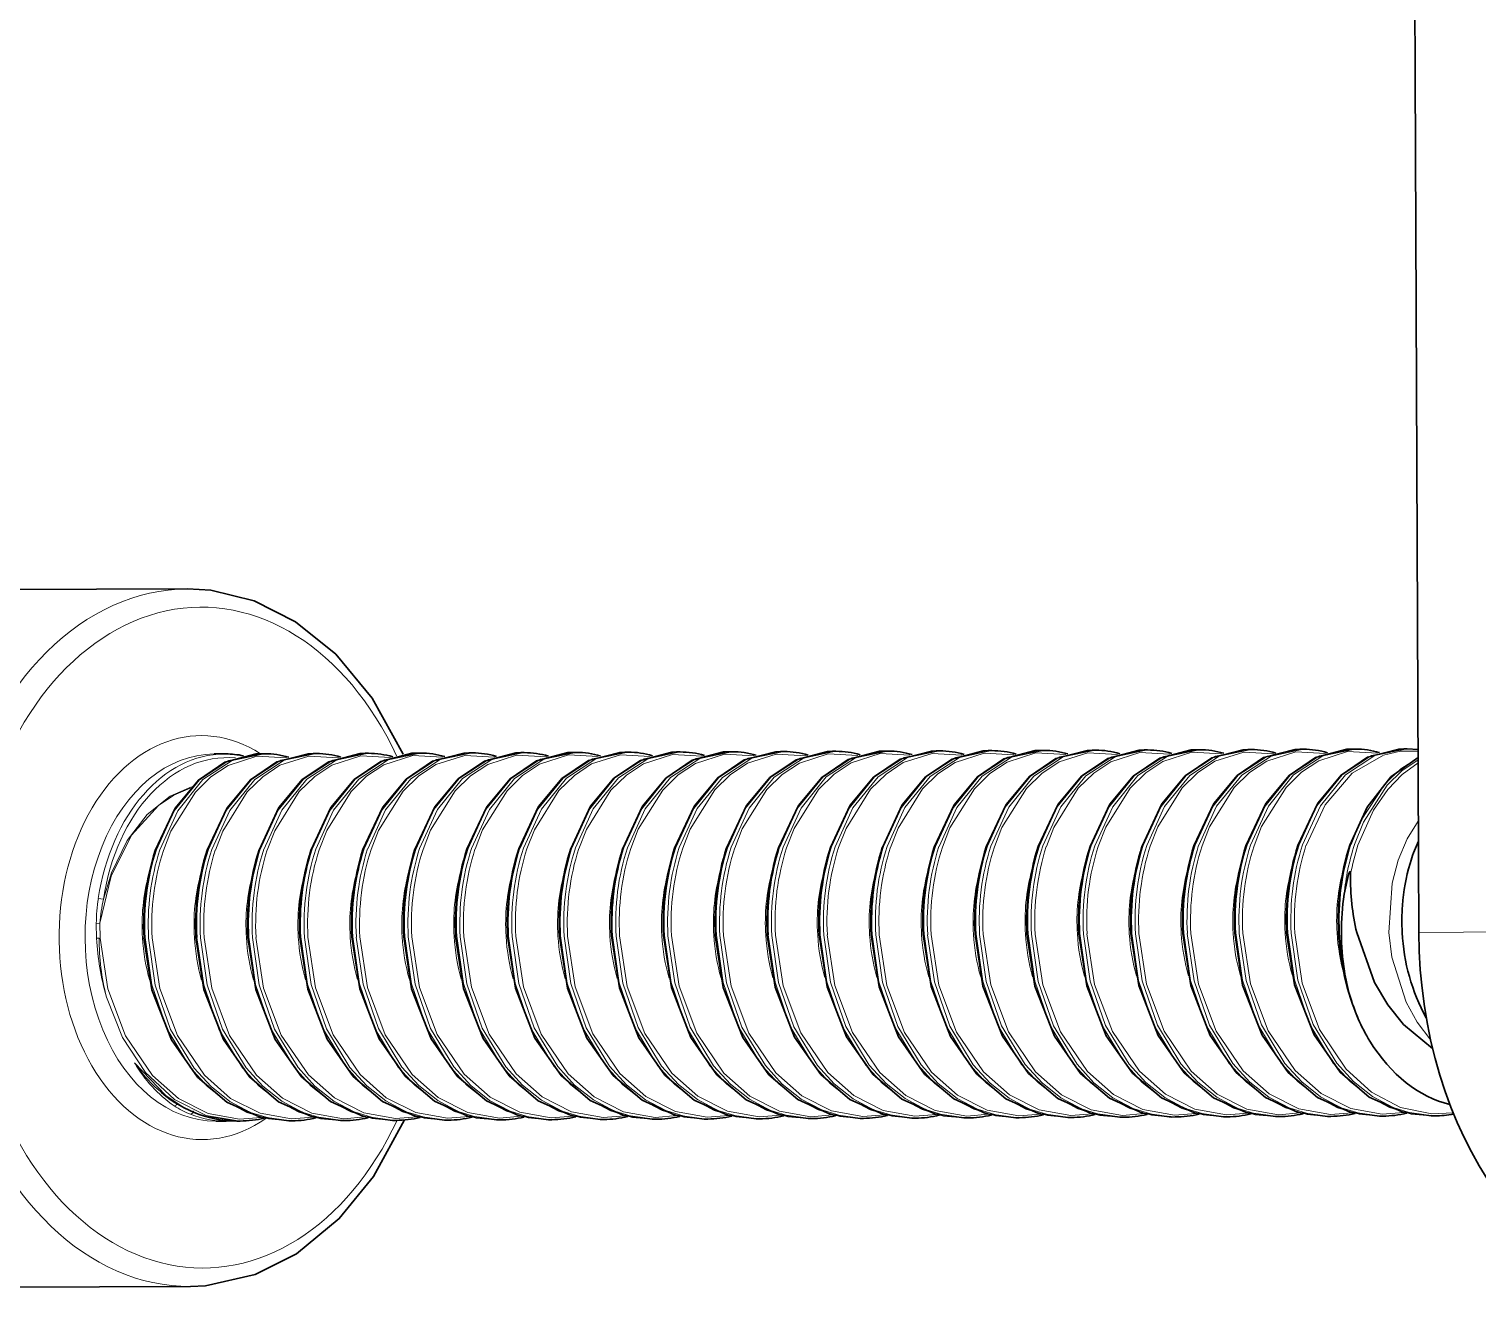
# Model space of a CAD drawing. Extents: x 386 to 1090, y 188 to 736.
# Drawn here: x 993.22 to 1001.11, y 584.79 to 591.71 of the extents above; entities that cross this region are included whole.
import ezdxf

# ---------------------------------------------------------------- set-up
doc = ezdxf.new("R2010")
doc.units = 0

msp = doc.modelspace()

# ---------------------------------------------------------------- linework, layer by layer
at = {"color": 7, "lineweight": 35}
msp.add_line((1000.7928, 586.7865), (1000.668, 615.7862), dxfattribs=at)
at = {"color": 7, "lineweight": 35, "ltscale": 0.024748}
for p, q in [((994.087, 588.6577), (993.0971, 588.6534)), ((994.1033, 584.8577), (993.1134, 584.8534))]:
    msp.add_line(p, q, dxfattribs=at)
at = {"color": 7, "lineweight": 35, "ltscale": 0.001415}
for p, q in [((994.2889, 587.7585), (994.2324, 587.7582)), ((994.2975, 585.7585), (994.2409, 585.7582))]:
    msp.add_line(p, q, dxfattribs=at)
at = {"color": 7, "lineweight": 35, "ltscale": 0.000474551}
for p, q in [((994.5075, 587.7594), (994.4885, 587.7593)), ((994.7903, 587.7606), (994.7714, 587.7606)), ((995.0732, 587.7618), (995.0542, 587.7618)), ((995.356, 587.7631), (995.337, 587.763)), ((995.6389, 587.7643), (995.6199, 587.7642)), ((995.9217, 587.7655), (995.9027, 587.7654)), ((996.2045, 587.7667), (996.1855, 587.7667)), ((996.4874, 587.7679), (996.4684, 587.7679)), ((996.7702, 587.7692), (996.7512, 587.7691)), ((997.053, 587.7704), (997.0341, 587.7703)), ((997.3359, 587.7716), (997.3169, 587.7715)), ((1000.1643, 587.7838), (1000.1453, 587.7837)), ((1000.4471, 587.785), (1000.4282, 587.7849)), ((1000.73, 587.7862), (1000.711, 587.7861)), ((995.7889, 585.7649), (995.7699, 585.7648)), ((996.0717, 585.7661), (996.0527, 585.7661)), ((996.3546, 585.7673), (996.3356, 585.7673)), ((996.6374, 585.7686), (996.6184, 585.7685)), ((996.9202, 585.7698), (996.9012, 585.7697)), ((997.2031, 585.771), (997.1841, 585.7709)), ((997.4859, 585.7722), (997.4669, 585.7722)), ((997.7687, 585.7734), (997.7498, 585.7734)), ((998.6173, 585.7771), (998.5983, 585.777)), ((998.9001, 585.7783), (998.8812, 585.7783)), ((994.3747, 585.7589), (994.3557, 585.7588))]:
    msp.add_line(p, q, dxfattribs=at)
at = {"color": 7, "lineweight": 35, "ltscale": 0.000474558}
for p, q in [((997.6187, 587.7728), (997.5997, 587.7727)), ((997.9016, 587.774), (997.8826, 587.7739)), ((998.1844, 587.7753), (998.1654, 587.7751)), ((998.7501, 587.7777), (998.7311, 587.7776)), ((999.033, 587.7789), (999.014, 587.7788)), ((999.3158, 587.7802), (999.2968, 587.78)), ((999.5986, 587.7814), (999.5797, 587.7812)), ((999.8815, 587.7826), (999.8625, 587.7825)), ((994.9404, 585.7613), (994.9214, 585.7612)), ((995.2232, 585.7625), (995.2042, 585.7624)), ((995.506, 585.7637), (995.4871, 585.7636)), ((999.183, 585.7795), (999.164, 585.7794)), ((999.4658, 585.7808), (999.4468, 585.7806)), ((999.7487, 585.782), (999.7297, 585.7819)), ((1000.0315, 585.7832), (1000.0125, 585.7831)), ((1000.3143, 585.7844), (1000.2953, 585.7843)), ((1000.5972, 585.7856), (1000.5782, 585.7855)), ((1000.88, 585.7869), (1000.861, 585.7867)), ((994.6575, 585.7601), (994.6385, 585.7599))]:
    msp.add_line(p, q, dxfattribs=at)
at = {"color": 7, "lineweight": 35, "ltscale": 0.000473032}
msp.add_line((998.4672, 587.7765), (998.4483, 587.7764), dxfattribs=at)
at = {"color": 7, "lineweight": 35, "ltscale": 0.001474}
msp.add_line((1000.73, 587.7862), (1000.7888, 587.7826), dxfattribs=at)
at = {"color": 7, "lineweight": 35, "ltscale": 0.000478805}
msp.add_line((1000.7506, 587.1797), (1000.745, 587.1614), dxfattribs=at)
at = {"color": 7, "lineweight": 13, "ltscale": 0.000708023}
msp.add_line((993.6298, 586.9672), (993.6018, 586.9713), dxfattribs=at)
at = {"color": 7, "lineweight": 13, "ltscale": 0.000483822}
msp.add_line((993.6102, 586.8358), (993.5909, 586.8354), dxfattribs=at)
at = {"color": 7, "lineweight": 13, "ltscale": 0.002027}
msp.add_line((993.5927, 586.7543), (993.5909, 586.8354), dxfattribs=at)
at = {"color": 7, "lineweight": 13, "ltscale": 0.002007}
msp.add_line((993.6102, 586.8358), (993.6119, 586.7556), dxfattribs=at)
at = {"color": 7, "lineweight": 13, "ltscale": 0.01423}
msp.add_line((1000.7928, 586.7865), (1001.362, 586.7889), dxfattribs=at)
at = {"color": 7, "lineweight": 13, "ltscale": 0.00034419}
msp.add_line((993.6064, 586.7553), (993.5927, 586.7543), dxfattribs=at)
at = {"color": 7, "lineweight": 13, "ltscale": 0.000554868}
msp.add_line((994.0511, 585.8411), (994.0311, 585.8507), dxfattribs=at)
at = {"color": 7, "lineweight": 35, "ltscale": 0.000473025}
for p, q in [((998.0516, 585.7747), (998.0327, 585.7746)), ((998.3344, 585.7759), (998.3155, 585.7758))]:
    msp.add_line(p, q, dxfattribs=at)
at = {"color": 7, "lineweight": 35, "ltscale": 0.000705328}
msp.add_line((994.3257, 585.7594), (994.2975, 585.7585), dxfattribs=at)
at = {"color": 7, "lineweight": 35}
for points in [[(995.262, 587.7563), (995.0923, 588.0621), (994.8945, 588.3011), (994.6752, 588.4786), (994.4512, 588.5917), (994.2145, 588.65), (994.087, 588.6577)], [(993.9118, 587.2327), (994.02, 587.4636), (994.147, 587.6162), (994.291, 587.7138), (994.4614, 587.7584), (994.4885, 587.7593)], [(994.1946, 587.2339), (994.3028, 587.4648), (994.4298, 587.6174), (994.5739, 587.715), (994.7443, 587.7596), (994.7714, 587.7606)], [(994.4775, 587.2351), (994.5856, 587.4661), (994.7126, 587.6186), (994.8567, 587.7162), (995.0271, 587.7609), (995.0542, 587.7618)], [(994.7603, 587.2363), (994.8685, 587.4673), (994.9955, 587.6198), (995.1395, 587.7175), (995.3099, 587.7621), (995.337, 587.763)], [(995.0432, 587.2375), (995.1513, 587.4685), (995.2783, 587.621), (995.4224, 587.7187), (995.5928, 587.7633), (995.6199, 587.7642)], [(995.326, 587.2388), (995.4341, 587.4697), (995.5612, 587.6223), (995.7052, 587.7199), (995.8756, 587.7645), (995.9027, 587.7654)], [(995.6088, 587.24), (995.717, 587.4709), (995.844, 587.6235), (995.988, 587.7211), (996.1585, 587.7657), (996.1855, 587.7667)], [(995.8917, 587.2412), (995.9998, 587.4722), (996.1268, 587.6247), (996.2709, 587.7223), (996.4413, 587.767), (996.4684, 587.7679)], [(996.1745, 587.2424), (996.2827, 587.4733), (996.4097, 587.6259), (996.5537, 587.7235), (996.7242, 587.7681), (996.7512, 587.7691)], [(996.4573, 587.2437), (996.5655, 587.4745), (996.6925, 587.6271), (996.8365, 587.7247), (997.007, 587.7693), (997.0341, 587.7703)], [(996.7402, 587.2449), (996.8483, 587.4758), (996.9753, 587.6284), (997.1194, 587.726), (997.2899, 587.7706), (997.3169, 587.7715)], [(997.023, 587.246), (997.1312, 587.477), (997.2582, 587.6296), (997.4022, 587.7272), (997.5727, 587.7718), (997.5997, 587.7727)], [(997.3058, 587.2473), (997.414, 587.4782), (997.541, 587.6308), (997.6851, 587.7284), (997.8555, 587.773), (997.8826, 587.7739)], [(997.5887, 587.2485), (997.6968, 587.4794), (997.8239, 587.632), (997.968, 587.7296), (998.1384, 587.7742), (998.1654, 587.7751)], [(997.8715, 587.2497), (997.9797, 587.4807), (998.1067, 587.6332), (998.2508, 587.7308), (998.4212, 587.7755), (998.4483, 587.7764)], [(998.1544, 587.2509), (998.2625, 587.4819), (998.3895, 587.6345), (998.5336, 587.7321), (998.704, 587.7767), (998.7311, 587.7776)], [(998.4372, 587.2521), (998.5453, 587.4831), (998.6724, 587.6357), (998.8165, 587.7333), (998.9869, 587.7779), (999.014, 587.7788)], [(998.7201, 587.2534), (998.8282, 587.4843), (998.9552, 587.6369), (999.0993, 587.7345), (999.2697, 587.7791), (999.2968, 587.78)], [(999.0029, 587.2546), (999.1111, 587.4855), (999.238, 587.6381), (999.3821, 587.7357), (999.5526, 587.7803), (999.5797, 587.7812)], [(999.2858, 587.2558), (999.3939, 587.4868), (999.5209, 587.6393), (999.665, 587.7369), (999.8354, 587.7816), (999.8625, 587.7825)], [(999.5686, 587.257), (999.6768, 587.488), (999.8038, 587.6405), (999.9478, 587.7382), (1000.1182, 587.7828), (1000.1453, 587.7837)], [(999.8514, 587.2582), (999.9596, 587.4892), (1000.0866, 587.6417), (1000.2307, 587.7394), (1000.4011, 587.784), (1000.4282, 587.7849)], [(1000.1343, 587.2595), (1000.2424, 587.4904), (1000.3694, 587.6429), (1000.5135, 587.7406), (1000.6839, 587.7852), (1000.711, 587.7861)], [(1000.4171, 587.2607), (1000.5113, 587.4691), (1000.6413, 587.634), (1000.7887, 587.7382)], [(1000.421, 587.1021), (1000.4194, 587.1171), (1000.4181, 587.1177), (1000.4102, 587.1024), (1000.386, 586.9939)], [(993.8505, 586.7568), (993.8939, 586.4734), (993.9998, 586.2012), (994.142, 585.9979), (994.3008, 585.8624), (994.4796, 585.7814), (994.6385, 585.7599)], [(994.1334, 586.758), (994.1768, 586.4746), (994.2827, 586.2024), (994.4248, 585.9991), (994.5836, 585.8636), (994.7625, 585.7827), (994.9214, 585.7612)], [(994.4162, 586.7592), (994.4596, 586.4758), (994.5655, 586.2036), (994.7076, 586.0004), (994.8665, 585.8648), (995.0453, 585.7839), (995.2042, 585.7624)], [(994.699, 586.7604), (994.7424, 586.4771), (994.8483, 586.2048), (994.9905, 586.0016), (995.1493, 585.866), (995.3281, 585.7851), (995.4871, 585.7636)], [(994.9819, 586.7617), (995.0253, 586.4783), (995.1312, 586.206), (995.2734, 586.0028), (995.4321, 585.8672), (995.611, 585.7863), (995.7699, 585.7648)], [(995.2648, 586.7629), (995.3082, 586.4795), (995.414, 586.2072), (995.5562, 586.004), (995.715, 585.8684), (995.8938, 585.7875), (996.0527, 585.7661)], [(995.5476, 586.7641), (995.591, 586.4807), (995.6968, 586.2084), (995.8391, 586.0052), (995.9979, 585.8696), (996.1766, 585.7888), (996.3356, 585.7673)], [(995.8304, 586.7653), (995.8738, 586.4819), (995.9797, 586.2097), (996.1219, 586.0065), (996.2807, 585.8708), (996.4595, 585.79), (996.6184, 585.7685)], [(996.1133, 586.7665), (996.1567, 586.4832), (996.2625, 586.2109), (996.4047, 586.0077), (996.5635, 585.8721), (996.7423, 585.7911), (996.9012, 585.7697)], [(996.3961, 586.7678), (996.4395, 586.4844), (996.5453, 586.2121), (996.6876, 586.0089), (996.8464, 585.8733), (997.0251, 585.7924), (997.1841, 585.7709)], [(996.679, 586.769), (996.7224, 586.4856), (996.8282, 586.2133), (996.9704, 586.0101), (997.1292, 585.8745), (997.308, 585.7936), (997.4669, 585.7722)], [(996.9618, 586.7702), (997.0052, 586.4868), (997.111, 586.2145), (997.2532, 586.0113), (997.412, 585.8757), (997.5908, 585.7948), (997.7498, 585.7734)], [(997.2446, 586.7714), (997.288, 586.488), (997.3939, 586.2158), (997.5361, 586.0125), (997.6949, 585.877), (997.8737, 585.796), (998.0327, 585.7746)], [(997.5275, 586.7726), (997.5709, 586.4892), (997.6767, 586.217), (997.8189, 586.0137), (997.9777, 585.8782), (998.1566, 585.7972), (998.3155, 585.7758)], [(997.8103, 586.7739), (997.8537, 586.4904), (997.9595, 586.2182), (998.1017, 586.015), (998.2606, 585.8794), (998.4394, 585.7985), (998.5983, 585.777)], [(998.0931, 586.7751), (998.1365, 586.4916), (998.2424, 586.2194), (998.3846, 586.0162), (998.5434, 585.8806), (998.7222, 585.7997), (998.8812, 585.7783)], [(998.376, 586.7763), (998.4194, 586.4929), (998.5252, 586.2206), (998.6674, 586.0174), (998.8262, 585.8818), (999.0051, 585.8009), (999.164, 585.7794)], [(998.6588, 586.7775), (998.7022, 586.4941), (998.8081, 586.2219), (998.9503, 586.0186), (999.1091, 585.8831), (999.2879, 585.8021), (999.4468, 585.7806)], [(998.9417, 586.7787), (998.985, 586.4953), (999.0909, 586.223), (999.2331, 586.0198), (999.3919, 585.8843), (999.5707, 585.8033), (999.7297, 585.7819)], [(999.2245, 586.7799), (999.2679, 586.4965), (999.3738, 586.2242), (999.5159, 586.0211), (999.6747, 585.8855), (999.8536, 585.8046), (1000.0125, 585.7831)], [(999.5073, 586.7811), (999.5507, 586.4977), (999.6566, 586.2255), (999.7988, 586.0223), (999.9576, 585.8867), (1000.1364, 585.8058), (1000.2953, 585.7843)], [(999.7902, 586.7823), (999.8336, 586.499), (999.9395, 586.2267), (1000.0816, 586.0235), (1000.2404, 585.8879), (1000.4193, 585.807), (1000.5782, 585.7855)], [(1000.073, 586.7836), (1000.1164, 586.5002), (1000.2223, 586.2279), (1000.3645, 586.0247), (1000.5233, 585.8892), (1000.7021, 585.8082), (1000.861, 585.7867)], [(1000.4549, 586.785), (1000.5515, 586.5142), (1000.6234, 586.3917), (1000.7096, 586.2839), (1000.8682, 586.1539)], [(995.2686, 585.7645), (995.0995, 585.456), (994.9143, 585.2278), (994.6816, 585.0363), (994.4564, 584.9227), (994.1849, 584.8613), (994.1033, 584.8577)]]:
    msp.add_lwpolyline(points, dxfattribs=at)
at = {"color": 7, "lineweight": 13}
for points in [[(994.4885, 587.7593), (994.3124, 587.7225), (994.1527, 587.6182), (994.0156, 587.4492), (993.9184, 587.2363)], [(994.5075, 587.7594), (994.3314, 587.7225), (994.1717, 587.6183), (994.0346, 587.4492), (993.9374, 587.2364)], [(994.6274, 587.7365), (994.4655, 587.7458), (994.3082, 587.6952), (994.2145, 587.633), (994.1303, 587.5506), (993.9969, 587.3374), (993.9562, 587.2327)], [(994.7714, 587.7606), (994.5953, 587.7237), (994.4355, 587.6194), (994.2985, 587.4504), (994.2012, 587.2375)], [(994.7903, 587.7606), (994.6143, 587.7238), (994.4545, 587.6195), (994.3174, 587.4504), (994.2202, 587.2376)], [(994.9102, 587.7377), (994.7484, 587.747), (994.591, 587.6964), (994.4974, 587.6342), (994.4131, 587.5518), (994.2797, 587.3386), (994.2391, 587.2339)], [(995.0542, 587.7618), (994.8781, 587.7249), (994.7184, 587.6206), (994.5813, 587.4516), (994.4841, 587.2388)], [(995.0732, 587.7618), (994.8971, 587.725), (994.7374, 587.6207), (994.6003, 587.4517), (994.5031, 587.2388)], [(995.1931, 587.739), (995.0312, 587.7482), (994.8738, 587.6976), (994.7803, 587.6354), (994.696, 587.553), (994.5626, 587.3398), (994.5219, 587.2351)], [(995.337, 587.763), (995.1609, 587.7261), (995.0012, 587.6218), (994.8641, 587.4528), (994.767, 587.24)], [(995.356, 587.7631), (995.1799, 587.7262), (995.0202, 587.6219), (994.8831, 587.4529), (994.7859, 587.2401)], [(995.4759, 587.7401), (995.314, 587.7495), (995.1567, 587.6989), (995.0631, 587.6367), (994.9788, 587.5543), (994.8454, 587.3411), (994.8047, 587.2363)], [(995.6199, 587.7642), (995.4438, 587.7273), (995.2841, 587.623), (995.147, 587.454), (995.0498, 587.2412)], [(995.6389, 587.7643), (995.4628, 587.7274), (995.303, 587.6231), (995.166, 587.4541), (995.0687, 587.2413)], [(995.7587, 587.7413), (995.5969, 587.7507), (995.4395, 587.7001), (995.3459, 587.6379), (995.2617, 587.5555), (995.1282, 587.3423), (995.0876, 587.2375)], [(995.9027, 587.7654), (995.7266, 587.7285), (995.5669, 587.6243), (995.4298, 587.4553), (995.3326, 587.2424)], [(995.9217, 587.7655), (995.7456, 587.7286), (995.5859, 587.6243), (995.4488, 587.4553), (995.3516, 587.2425)], [(996.0416, 587.7426), (995.8797, 587.7519), (995.7224, 587.7013), (995.6288, 587.6391), (995.5446, 587.5567), (995.4111, 587.3435), (995.3704, 587.2388)], [(996.1855, 587.7667), (996.0095, 587.7297), (995.8497, 587.6255), (995.7126, 587.4565), (995.6155, 587.2437)], [(996.2045, 587.7667), (996.0284, 587.7299), (995.8687, 587.6255), (995.7316, 587.4565), (995.6345, 587.2437)], [(996.3244, 587.7438), (996.1625, 587.7531), (996.0052, 587.7025), (995.9116, 587.6403), (995.8274, 587.5579), (995.6939, 587.3447), (995.6533, 587.24)], [(996.4684, 587.7679), (996.2923, 587.731), (996.1326, 587.6267), (995.9955, 587.4577), (995.8983, 587.2448)], [(996.4874, 587.7679), (996.3113, 587.7311), (996.1516, 587.6268), (996.0145, 587.4578), (995.9173, 587.2449)], [(996.6072, 587.745), (996.4454, 587.7543), (996.288, 587.7037), (996.1945, 587.6415), (996.1102, 587.5591), (995.9767, 587.3459), (995.9361, 587.2412)], [(996.7512, 587.7691), (996.5752, 587.7322), (996.4154, 587.6279), (996.2783, 587.4589), (996.1812, 587.246)], [(996.7702, 587.7692), (996.5941, 587.7323), (996.4344, 587.628), (996.2973, 587.459), (996.2001, 587.2462)], [(996.8901, 587.7462), (996.7282, 587.7556), (996.5709, 587.7049), (996.4773, 587.6427), (996.3931, 587.5604), (996.2596, 587.3472), (996.2189, 587.2424)], [(997.0341, 587.7703), (996.858, 587.7334), (996.6982, 587.6292), (996.5612, 587.4601), (996.464, 587.2473)], [(997.053, 587.7704), (996.877, 587.7335), (996.7172, 587.6292), (996.5801, 587.4602), (996.483, 587.2474)], [(997.173, 587.7474), (997.011, 587.7568), (996.8537, 587.7061), (996.7601, 587.6439), (996.6759, 587.5616), (996.5425, 587.3484), (996.5018, 587.2436)], [(997.3169, 587.7715), (997.1409, 587.7346), (996.9811, 587.6304), (996.844, 587.4614), (996.7468, 587.2485)], [(997.3359, 587.7716), (997.1598, 587.7347), (997.0001, 587.6304), (996.863, 587.4614), (996.7658, 587.2486)], [(997.4558, 587.7487), (997.2939, 587.758), (997.1365, 587.7073), (997.043, 587.6451), (996.9587, 587.5627), (996.8253, 587.3495), (996.7847, 587.2448)], [(997.5997, 587.7727), (997.4237, 587.7358), (997.2639, 587.6316), (997.1268, 587.4625), (997.0297, 587.2497)], [(997.6187, 587.7728), (997.4426, 587.7359), (997.2829, 587.6317), (997.1458, 587.4626), (997.0486, 587.2498)], [(997.7386, 587.7499), (997.5767, 587.7592), (997.4194, 587.7086), (997.3258, 587.6464), (997.2416, 587.564), (997.1082, 587.3508), (997.0675, 587.246)], [(997.8826, 587.7739), (997.7065, 587.7371), (997.5468, 587.6328), (997.4097, 587.4637), (997.3125, 587.2509)], [(997.9016, 587.774), (997.7255, 587.7371), (997.5657, 587.6329), (997.4286, 587.4639), (997.3315, 587.251)], [(998.0215, 587.7511), (997.8596, 587.7604), (997.7022, 587.7098), (997.6086, 587.6476), (997.5244, 587.5652), (997.391, 587.352), (997.3503, 587.2473)], [(998.1654, 587.7751), (997.9894, 587.7383), (997.8296, 587.634), (997.6925, 587.465), (997.5953, 587.2521)], [(998.1844, 587.7753), (998.0084, 587.7383), (997.8486, 587.6341), (997.7115, 587.4651), (997.6143, 587.2522)], [(998.3043, 587.7523), (998.1424, 587.7617), (997.985, 587.711), (997.8915, 587.6488), (997.8073, 587.5664), (997.6738, 587.3532), (997.6332, 587.2485)], [(998.4483, 587.7764), (998.2722, 587.7395), (998.1125, 587.6352), (997.9753, 587.4662), (997.8782, 587.2534)], [(998.4672, 587.7765), (998.2912, 587.7396), (998.1314, 587.6353), (997.9943, 587.4663), (997.8972, 587.2534)], [(998.5872, 587.7535), (998.4252, 587.7629), (998.2679, 587.7122), (998.1743, 587.65), (998.0901, 587.5676), (997.9567, 587.3544), (997.916, 587.2497)], [(998.7311, 587.7776), (998.5551, 587.7407), (998.3953, 587.6364), (998.2582, 587.4674), (998.161, 587.2546)], [(998.7501, 587.7777), (998.574, 587.7408), (998.4143, 587.6365), (998.2772, 587.4675), (998.18, 587.2546)], [(998.87, 587.7548), (998.7081, 587.7641), (998.5507, 587.7134), (998.4572, 587.6512), (998.3729, 587.5688), (998.2395, 587.3557), (998.1989, 587.2509)], [(999.014, 587.7788), (998.8379, 587.7419), (998.6782, 587.6376), (998.5411, 587.4686), (998.4438, 587.2558)], [(999.033, 587.7789), (998.8569, 587.742), (998.6971, 587.6378), (998.56, 587.4688), (998.4628, 587.2559)], [(999.1528, 587.756), (998.9909, 587.7653), (998.8336, 587.7147), (998.74, 587.6525), (998.6558, 587.5701), (998.5223, 587.3569), (998.4817, 587.2521)], [(999.2968, 587.78), (999.1207, 587.7432), (998.961, 587.6389), (998.8239, 587.4698), (998.7267, 587.257)], [(999.3158, 587.7802), (999.1397, 587.7432), (998.98, 587.639), (998.8429, 587.47), (998.7457, 587.2571)], [(999.4357, 587.7572), (999.2737, 587.7665), (999.1164, 587.7159), (999.0228, 587.6537), (998.9386, 587.5713), (998.8052, 587.3581), (998.7645, 587.2534)], [(999.5797, 587.7812), (999.4036, 587.7444), (999.2438, 587.6401), (999.1068, 587.4711), (999.0095, 587.2582)], [(999.5986, 587.7814), (999.4225, 587.7444), (999.2628, 587.6401), (999.1257, 587.4712), (999.0285, 587.2583)], [(999.7185, 587.7584), (999.5566, 587.7677), (999.3993, 587.7171), (999.3057, 587.6549), (999.2214, 587.5725), (999.088, 587.3593), (999.0474, 587.2546)], [(999.8625, 587.7825), (999.6864, 587.7456), (999.5267, 587.6413), (999.3896, 587.4723), (999.2924, 587.2595)], [(999.8815, 587.7826), (999.7054, 587.7457), (999.5457, 587.6414), (999.4086, 587.4724), (999.3113, 587.2595)], [(1000.0013, 587.7596), (999.8395, 587.7689), (999.6821, 587.7183), (999.5885, 587.6561), (999.5043, 587.5737), (999.3708, 587.3605), (999.3302, 587.2558)], [(1000.1453, 587.7837), (999.9692, 587.7468), (999.8095, 587.6425), (999.6724, 587.4735), (999.5752, 587.2607)], [(1000.1643, 587.7838), (999.9882, 587.7469), (999.8285, 587.6426), (999.6914, 587.4736), (999.5942, 587.2607)], [(1000.2842, 587.7609), (1000.1223, 587.7701), (999.965, 587.7195), (999.8713, 587.6573), (999.7871, 587.575), (999.6537, 587.3618), (999.613, 587.257)], [(1000.4282, 587.7849), (1000.2521, 587.748), (1000.0923, 587.6437), (999.9553, 587.4747), (999.858, 587.2619)], [(1000.4471, 587.785), (1000.2711, 587.7481), (1000.1113, 587.6438), (999.9742, 587.4748), (999.877, 587.262)], [(1000.567, 587.7621), (1000.4052, 587.7714), (1000.2478, 587.7208), (1000.1542, 587.6586), (1000.0699, 587.5762), (999.9365, 587.363), (999.8959, 587.2582)], [(1000.711, 587.7861), (1000.5349, 587.7493), (1000.3752, 587.645), (1000.2381, 587.476), (1000.1409, 587.2631)], [(1000.73, 587.7862), (1000.5539, 587.7493), (1000.3942, 587.645), (1000.2571, 587.476), (1000.1599, 587.2632)], [(1000.7877, 587.774), (1000.6937, 587.7733), (1000.6012, 587.7523), (1000.4296, 587.6536), (1000.2822, 587.4816), (1000.1787, 587.2595)], [(1000.7887, 587.737), (1000.6954, 587.6777), (1000.6108, 587.5986), (1000.4752, 587.3925), (1000.4238, 587.2643)], [(1000.7887, 587.7271), (1000.7003, 587.6666), (1000.6204, 587.5881), (1000.4918, 587.3877), (1000.4427, 587.2644)], [(1000.7888, 587.7094), (1000.7021, 587.646), (1000.6242, 587.565), (1000.5461, 587.4515), (1000.4615, 587.2607)], [(994.1097, 587.5794), (993.9938, 587.529), (993.8681, 587.4291), (993.7589, 587.2875), (993.673, 587.1099), (993.6298, 586.9672)], [(994.1027, 587.5719), (994.0131, 587.534), (993.9287, 587.4775), (993.7834, 587.3168), (993.6718, 587.0929), (993.6102, 586.8358)], [(1000.6304, 586.7858), (1000.647, 587.0539), (1000.6802, 587.1804), (1000.7299, 587.2966), (1000.7902, 587.3916)], [(1000.8583, 586.1996), (1000.7842, 586.2971), (1000.7239, 586.4072), (1000.6468, 586.6522), (1000.6304, 586.7858)], [(993.6119, 586.7556), (993.6536, 586.4796), (993.7499, 586.2232), (993.8972, 586.0066), (994.0387, 585.8812), (994.1996, 585.7998), (994.3715, 585.769), (994.4895, 585.7788)], [(993.8564, 586.7578), (993.8928, 586.5004), (993.9762, 586.2586), (994.104, 586.0479), (994.1958, 585.9472), (994.2991, 585.8654), (994.4105, 585.8059), (994.5283, 585.7703), (994.6385, 585.7599)], [(993.8755, 586.7556), (993.9122, 586.4987), (993.9958, 586.2574), (994.1237, 586.0472), (994.2155, 585.9467), (994.3187, 585.865), (994.4299, 585.8058), (994.5474, 585.7703), (994.6575, 585.7601)], [(993.8948, 586.7568), (993.9365, 586.4808), (994.0328, 586.2244), (994.18, 586.0078), (994.3215, 585.8824), (994.4825, 585.801), (994.6544, 585.7703), (994.7723, 585.78)], [(994.1392, 586.759), (994.1757, 586.5016), (994.259, 586.2598), (994.3868, 586.0491), (994.4786, 585.9484), (994.5819, 585.8666), (994.6933, 585.8071), (994.8112, 585.7715), (994.9214, 585.7612)], [(994.1583, 586.7568), (994.1951, 586.4999), (994.2786, 586.2586), (994.4065, 586.0484), (994.4983, 585.9479), (994.6016, 585.8662), (994.7128, 585.807), (994.8303, 585.7715), (994.9404, 585.7613)], [(994.1776, 586.758), (994.2193, 586.482), (994.3156, 586.2256), (994.4628, 586.009), (994.6044, 585.8837), (994.7653, 585.8022), (994.9372, 585.7715), (995.0552, 585.7812)], [(994.4221, 586.7602), (994.4585, 586.5029), (994.5419, 586.261), (994.6697, 586.0503), (994.7615, 585.9496), (994.8647, 585.8678), (994.9761, 585.8083), (995.094, 585.7727), (995.2042, 585.7624)], [(994.4412, 586.758), (994.4779, 586.5012), (994.5615, 586.2598), (994.6893, 586.0496), (994.7811, 585.9491), (994.8844, 585.8674), (994.9956, 585.8082), (995.1131, 585.7728), (995.2232, 585.7625)], [(994.4604, 586.7592), (994.5021, 586.4832), (994.5984, 586.2268), (994.7457, 586.0102), (994.8873, 585.8849), (995.0482, 585.8035), (995.22, 585.7727), (995.338, 585.7824)], [(994.7049, 586.7614), (994.7413, 586.5041), (994.8247, 586.2623), (994.9526, 586.0515), (995.0443, 585.9509), (995.1476, 585.869), (995.259, 585.8096), (995.3768, 585.7739), (995.4871, 585.7636)], [(994.724, 586.7592), (994.7607, 586.5024), (994.8443, 586.261), (994.9722, 586.0508), (995.064, 585.9503), (995.1672, 585.8687), (995.2784, 585.8094), (995.3959, 585.774), (995.506, 585.7637)], [(994.7433, 586.7604), (994.785, 586.4844), (994.8813, 586.228), (995.0285, 586.0114), (995.1701, 585.8861), (995.331, 585.8047), (995.5029, 585.7739), (995.6208, 585.7836)], [(994.9877, 586.7626), (995.0242, 586.5053), (995.1075, 586.2635), (995.2354, 586.0527), (995.3271, 585.952), (995.4304, 585.8702), (995.5419, 585.8108), (995.6597, 585.7751), (995.7699, 585.7648)], [(995.0068, 586.7604), (995.0436, 586.5036), (995.1271, 586.2622), (995.255, 586.052), (995.3468, 585.9515), (995.4501, 585.8699), (995.5613, 585.8107), (995.6788, 585.7752), (995.7889, 585.7649)], [(995.0261, 586.7617), (995.0678, 586.4857), (995.1641, 586.2292), (995.3113, 586.0126), (995.4529, 585.8873), (995.6138, 585.8059), (995.7857, 585.7751), (995.9037, 585.7849)], [(995.2706, 586.7639), (995.307, 586.5065), (995.3904, 586.2647), (995.5182, 586.054), (995.61, 585.9532), (995.7133, 585.8715), (995.8247, 585.812), (995.9425, 585.7764), (996.0527, 585.7661)], [(995.2897, 586.7617), (995.3264, 586.5048), (995.41, 586.2634), (995.5378, 586.0532), (995.6296, 585.9527), (995.7329, 585.8711), (995.8441, 585.8119), (995.9616, 585.7764), (996.0717, 585.7661)], [(995.309, 586.7629), (995.3507, 586.4869), (995.447, 586.2305), (995.5942, 586.0139), (995.7358, 585.8885), (995.8967, 585.8071), (996.0685, 585.7764), (996.1865, 585.7861)], [(995.5534, 586.7651), (995.5898, 586.5078), (995.6732, 586.2659), (995.8011, 586.0552), (995.8928, 585.9545), (995.9961, 585.8727), (996.1075, 585.8132), (996.2253, 585.7776), (996.3356, 585.7673)], [(995.5725, 586.7629), (995.6093, 586.506), (995.6928, 586.2646), (995.8207, 586.0544), (995.9125, 585.9539), (996.0158, 585.8723), (996.127, 585.8131), (996.2444, 585.7776), (996.3546, 585.7673)], [(995.5918, 586.7641), (995.6335, 586.4881), (995.7298, 586.2317), (995.877, 586.0151), (996.0186, 585.8898), (996.1795, 585.8083), (996.3514, 585.7776), (996.4694, 585.7873)], [(995.8362, 586.7663), (995.8727, 586.509), (995.9561, 586.2671), (996.0839, 586.0564), (996.1757, 585.9557), (996.2789, 585.8739), (996.3904, 585.8145), (996.5082, 585.7788), (996.6184, 585.7685)], [(995.8553, 586.7641), (995.8921, 586.5072), (995.9756, 586.2659), (996.1035, 586.0557), (996.1953, 585.9551), (996.2986, 585.8735), (996.4098, 585.8143), (996.5273, 585.7789), (996.6374, 585.7686)], [(995.8746, 586.7653), (995.9164, 586.4893), (996.0126, 586.2329), (996.1599, 586.0163), (996.3015, 585.891), (996.4623, 585.8096), (996.6342, 585.7788), (996.7522, 585.7885)], [(996.1191, 586.7675), (996.1556, 586.5102), (996.239, 586.2683), (996.3668, 586.0576), (996.4585, 585.9569), (996.5618, 585.8751), (996.6732, 585.8156), (996.791, 585.78), (996.9012, 585.7697)], [(996.1382, 586.7653), (996.1749, 586.5084), (996.2585, 586.2671), (996.3864, 586.0569), (996.4781, 585.9564), (996.5815, 585.8748), (996.6926, 585.8156), (996.8102, 585.7801), (996.9202, 585.7698)], [(996.1575, 586.7665), (996.1992, 586.4905), (996.2955, 586.2341), (996.4427, 586.0175), (996.5843, 585.8922), (996.7452, 585.8108), (996.9171, 585.78), (997.035, 585.7897)], [(996.4019, 586.7687), (996.4384, 586.5114), (996.5218, 586.2695), (996.6496, 586.0588), (996.7413, 585.9581), (996.8446, 585.8763), (996.9561, 585.8168), (997.0739, 585.7812), (997.1841, 585.7709)], [(996.421, 586.7665), (996.4578, 586.5096), (996.5414, 586.2683), (996.6692, 586.0581), (996.761, 585.9576), (996.8643, 585.8759), (996.9755, 585.8168), (997.093, 585.7813), (997.2031, 585.771)], [(996.4403, 586.7678), (996.4821, 586.4918), (996.5783, 586.2354), (996.7255, 586.0187), (996.8671, 585.8934), (997.028, 585.812), (997.2, 585.7812), (997.3179, 585.791)], [(996.6848, 586.7699), (996.7213, 586.5126), (996.8046, 586.2708), (996.9324, 586.0601), (997.0242, 585.9594), (997.1274, 585.8776), (997.2389, 585.8181), (997.3567, 585.7825), (997.4669, 585.7722)], [(996.7039, 586.7678), (996.7407, 586.5109), (996.8242, 586.2695), (996.952, 586.0593), (997.0438, 585.9588), (997.1472, 585.8771), (997.2583, 585.818), (997.3759, 585.7825), (997.4859, 585.7722)], [(996.7231, 586.769), (996.7649, 586.493), (996.8611, 586.2366), (997.0084, 586.02), (997.15, 585.8947), (997.3109, 585.8132), (997.4828, 585.7825), (997.6007, 585.7922)], [(996.9676, 586.7711), (997.0041, 586.5139), (997.0875, 586.272), (997.2153, 586.0613), (997.307, 585.9606), (997.4103, 585.8788), (997.5217, 585.8193), (997.6395, 585.7837), (997.7498, 585.7734)], [(996.9867, 586.769), (997.0235, 586.5121), (997.1071, 586.2708), (997.2349, 586.0605), (997.3267, 585.96), (997.43, 585.8784), (997.5411, 585.8192), (997.6587, 585.7838), (997.7687, 585.7734)], [(997.006, 586.7701), (997.0477, 586.4942), (997.144, 586.2378), (997.2912, 586.0212), (997.4328, 585.8959), (997.5937, 585.8144), (997.7656, 585.7837), (997.8836, 585.7934)], [(997.2505, 586.7723), (997.2869, 586.5151), (997.3703, 586.2732), (997.4981, 586.0625), (997.5898, 585.9618), (997.6931, 585.88), (997.8046, 585.8205), (997.9224, 585.7849), (998.0327, 585.7746)], [(997.2695, 586.7701), (997.3063, 586.5133), (997.3899, 586.272), (997.5177, 586.0618), (997.6095, 585.9612), (997.7128, 585.8796), (997.824, 585.8204), (997.9415, 585.785), (998.0516, 585.7747)], [(997.2888, 586.7714), (997.3306, 586.4954), (997.4268, 586.239), (997.574, 586.0224), (997.7156, 585.8971), (997.8765, 585.8156), (998.0485, 585.7849), (998.1664, 585.7946)], [(997.5333, 586.7736), (997.5698, 586.5163), (997.6531, 586.2744), (997.7809, 586.0637), (997.8727, 585.963), (997.976, 585.8812), (998.0874, 585.8217), (998.2052, 585.7861), (998.3155, 585.7758)], [(997.5524, 586.7714), (997.5892, 586.5145), (997.6727, 586.2732), (997.8005, 586.063), (997.8923, 585.9625), (997.9957, 585.8808), (998.1068, 585.8216), (998.2244, 585.7861), (998.3344, 585.7759)], [(997.5717, 586.7726), (997.6134, 586.4966), (997.7097, 586.2402), (997.8569, 586.0236), (997.9985, 585.8983), (998.1594, 585.8168), (998.3313, 585.7861), (998.4493, 585.7958)], [(997.8162, 586.7748), (997.8526, 586.5175), (997.936, 586.2756), (998.0638, 586.0649), (998.1556, 585.9642), (998.2588, 585.8824), (998.3702, 585.8229), (998.488, 585.7874), (998.5983, 585.777)], [(997.8352, 586.7726), (997.872, 586.5157), (997.9556, 586.2744), (998.0834, 586.0642), (998.1752, 585.9637), (998.2785, 585.882), (998.3896, 585.8228), (998.5072, 585.7874), (998.6173, 585.7771)], [(997.8546, 586.7738), (997.8962, 586.4978), (997.9925, 586.2415), (998.1398, 586.0248), (998.2813, 585.8995), (998.4422, 585.8181), (998.6141, 585.7873), (998.7321, 585.7971)], [(998.099, 586.776), (998.1354, 586.5187), (998.2188, 586.2769), (998.3466, 586.0662), (998.4384, 585.9655), (998.5416, 585.8837), (998.6531, 585.8242), (998.7709, 585.7886), (998.8812, 585.7783)], [(998.118, 586.7738), (998.1548, 586.517), (998.2384, 586.2756), (998.3662, 586.0654), (998.4581, 585.9649), (998.5613, 585.8832), (998.6725, 585.824), (998.79, 585.7886), (998.9001, 585.7783)], [(998.1374, 586.775), (998.1791, 586.499), (998.2754, 586.2427), (998.4226, 586.0261), (998.5641, 585.9008), (998.725, 585.8193), (998.897, 585.7885), (999.015, 585.7983)], [(998.3818, 586.7772), (998.4183, 586.5199), (998.5016, 586.2781), (998.6295, 586.0674), (998.7213, 585.9667), (998.8245, 585.8849), (998.9359, 585.8254), (999.0538, 585.7898), (999.164, 585.7794)], [(998.4009, 586.775), (998.4377, 586.5182), (998.5212, 586.2769), (998.649, 586.0667), (998.7409, 585.9661), (998.8442, 585.8845), (998.9554, 585.8253), (999.0729, 585.7898), (999.183, 585.7795)], [(998.4202, 586.7762), (998.4619, 586.5002), (998.5582, 586.2439), (998.7054, 586.0273), (998.847, 585.902), (999.0079, 585.8205), (999.1798, 585.7897), (999.2978, 585.7995)], [(998.6647, 586.7784), (998.7011, 586.5211), (998.7845, 586.2793), (998.9123, 586.0686), (999.0041, 585.9679), (999.1073, 585.886), (999.2188, 585.8266), (999.3366, 585.791), (999.4468, 585.7806)], [(998.6837, 586.7762), (998.7205, 586.5194), (998.8041, 586.2781), (998.9319, 586.0679), (999.0237, 585.9673), (999.127, 585.8857), (999.2382, 585.8265), (999.3557, 585.791), (999.4658, 585.7808)], [(998.7031, 586.7775), (998.7448, 586.5015), (998.8411, 586.2451), (998.9883, 586.0284), (999.1298, 585.9031), (999.2908, 585.8217), (999.4626, 585.791), (999.5806, 585.8007)], [(998.9475, 586.7797), (998.9839, 586.5223), (999.0673, 586.2805), (999.1951, 586.0698), (999.2869, 585.9691), (999.3901, 585.8873), (999.5016, 585.8278), (999.6194, 585.7922), (999.7297, 585.7819)], [(998.9666, 586.7775), (999.0034, 586.5206), (999.0869, 586.2793), (999.2147, 586.0691), (999.3066, 585.9686), (999.4099, 585.8869), (999.5211, 585.8277), (999.6385, 585.7922), (999.7487, 585.782)], [(998.9859, 586.7787), (999.0276, 586.5027), (999.1239, 586.2463), (999.2711, 586.0297), (999.4127, 585.9044), (999.5736, 585.8229), (999.7455, 585.7922), (999.8635, 585.8019)], [(999.2303, 586.7809), (999.2668, 586.5236), (999.3502, 586.2817), (999.478, 586.071), (999.5698, 585.9703), (999.673, 585.8885), (999.7844, 585.829), (999.9023, 585.7934), (1000.0125, 585.7831)], [(999.2494, 586.7787), (999.2862, 586.5219), (999.3698, 586.2805), (999.4976, 586.0703), (999.5894, 585.9698), (999.6927, 585.8881), (999.8039, 585.8289), (999.9214, 585.7935), (1000.0315, 585.7832)], [(999.2687, 586.7799), (999.3104, 586.5039), (999.4067, 586.2476), (999.554, 586.0309), (999.6955, 585.9056), (999.8564, 585.8242), (1000.0283, 585.7934), (1000.1463, 585.8031)], [(999.5132, 586.7821), (999.5496, 586.5248), (999.633, 586.283), (999.7608, 586.0722), (999.8526, 585.9716), (999.9559, 585.8897), (1000.0673, 585.8303), (1000.1851, 585.7946), (1000.2953, 585.7843)], [(999.5323, 586.7799), (999.569, 586.5231), (999.6526, 586.2817), (999.7804, 586.0715), (999.8723, 585.9709), (999.9755, 585.8893), (1000.0867, 585.8301), (1000.2042, 585.7947), (1000.3143, 585.7844)], [(999.5516, 586.7811), (999.5933, 586.5051), (999.6896, 586.2488), (999.8368, 586.0321), (999.9784, 585.9068), (1000.1393, 585.8254), (1000.3112, 585.7946), (1000.4291, 585.8043)], [(999.796, 586.7833), (999.8325, 586.526), (999.9158, 586.2842), (1000.0437, 586.0734), (1000.1354, 585.9728), (1000.2387, 585.8909), (1000.3501, 585.8315), (1000.468, 585.7958), (1000.5782, 585.7855)], [(999.8151, 586.7811), (999.8519, 586.5243), (999.9354, 586.283), (1000.0633, 586.0728), (1000.1551, 585.9722), (1000.2584, 585.8906), (1000.3696, 585.8314), (1000.4871, 585.7959), (1000.5972, 585.7856)], [(999.8344, 586.7823), (999.8761, 586.5063), (999.9724, 586.25), (1000.1196, 586.0333), (1000.2612, 585.908), (1000.4221, 585.8266), (1000.594, 585.7958), (1000.712, 585.8055)], [(1000.0789, 586.7845), (1000.1153, 586.5272), (1000.1987, 586.2854), (1000.3265, 586.0746), (1000.4183, 585.974), (1000.5215, 585.8922), (1000.6329, 585.8327), (1000.7508, 585.7971), (1000.861, 585.7867)], [(1000.098, 586.7823), (1000.1347, 586.5255), (1000.2183, 586.2842), (1000.3461, 586.074), (1000.4379, 585.9734), (1000.5412, 585.8918), (1000.6524, 585.8326), (1000.7699, 585.7971), (1000.88, 585.7869)], [(1000.1172, 586.7836), (1000.1581, 586.5107), (1000.2524, 586.2568), (1000.3964, 586.0413), (1000.5353, 585.9154), (1000.6934, 585.8318), (1000.8629, 585.7975), (1000.9797, 585.8041)], [(993.6462, 586.4341), (993.7335, 586.2142), (993.8588, 586.0237), (994.0175, 585.8763), (994.1899, 585.7886), (994.3747, 585.7589)], [(993.7994, 586.0755), (993.9695, 585.8976), (994.0682, 585.833), (994.1736, 585.7877), (994.3557, 585.7588)]]:
    msp.add_lwpolyline(points, dxfattribs=at)
at = {"color": 7, "lineweight": 35}
for centre, radius, start, end in [((994.2908, 587.2438), 0.5148, 78.67063, 89.42537), ((994.5088, 587.3023), 0.4571, 73.38717, 90.16579), ((994.7916, 587.3035), 0.4571, 73.38717, 90.16579), ((995.0745, 587.3047), 0.4571, 73.38717, 90.16579), ((995.3574, 587.306), 0.4571, 73.38717, 90.16579), ((995.6402, 587.3072), 0.4571, 73.38717, 90.16579), ((995.923, 587.3084), 0.4571, 73.38717, 90.16579), ((996.2059, 587.3096), 0.4571, 73.38717, 90.16579), ((996.4887, 587.3109), 0.4571, 73.38717, 90.16579), ((996.7715, 587.3121), 0.4571, 73.38717, 90.16579), ((997.0544, 587.3133), 0.4571, 73.38717, 90.16579), ((997.3372, 587.3145), 0.4571, 73.38717, 90.16579), ((997.6201, 587.3157), 0.4571, 73.38717, 90.16579), ((997.9029, 587.3169), 0.4571, 73.38717, 90.16579), ((998.1857, 587.3181), 0.4571, 73.38717, 90.16579), ((998.4686, 587.3193), 0.4571, 73.38717, 90.16579), ((998.7514, 587.3206), 0.4571, 73.38717, 90.16579), ((999.0342, 587.3218), 0.4571, 73.38717, 90.16579), ((999.3171, 587.323), 0.4571, 73.38717, 90.16579), ((999.5999, 587.3242), 0.4571, 73.38717, 90.16579), ((999.8828, 587.3254), 0.4571, 73.38717, 90.16579), ((1000.1656, 587.3267), 0.4571, 73.38717, 90.16579), ((1000.4485, 587.3279), 0.4571, 73.38717, 90.16579), ((1001.3963, 586.8564), 1.3251, 162.29113, 183.15281), ((1001.6791, 586.8577), 1.3251, 162.29113, 183.15281), ((1001.5819, 586.9169), 0.8718, 155.17854, 162.45619), ((995.1738, 586.8297), 1.3251, 162.29113, 183.15281), ((995.4567, 586.8309), 1.3251, 162.29113, 183.15281), ((995.7395, 586.8322), 1.3251, 162.29113, 183.15281), ((996.0223, 586.8334), 1.3251, 162.29113, 183.15281), ((996.3052, 586.8346), 1.3251, 162.29113, 183.15281), ((996.588, 586.8358), 1.3251, 162.29113, 183.15281), ((996.8708, 586.837), 1.3251, 162.29113, 183.15281), ((997.1537, 586.8382), 1.3251, 162.29113, 183.15281), ((997.4365, 586.8394), 1.3251, 162.29113, 183.15281), ((997.7194, 586.8406), 1.3251, 162.29113, 183.15281), ((998.0022, 586.8419), 1.3251, 162.29113, 183.15281), ((998.285, 586.8431), 1.3251, 162.29113, 183.15281), ((998.5679, 586.8443), 1.3251, 162.29113, 183.15281), ((998.8507, 586.8455), 1.3251, 162.29113, 183.15281), ((999.1335, 586.8467), 1.3251, 162.29113, 183.15281), ((999.4164, 586.848), 1.3251, 162.29113, 183.15281), ((999.6992, 586.8492), 1.3251, 162.29113, 183.15281), ((999.9821, 586.8504), 1.3251, 162.29113, 183.15281), ((1000.2649, 586.8516), 1.3251, 162.29113, 183.15281), ((1000.5477, 586.8528), 1.3251, 162.29113, 183.15281), ((1000.8306, 586.8541), 1.3251, 162.29113, 183.15281), ((1001.1135, 586.8552), 1.3251, 162.29113, 183.15281), ((1001.7581, 587.0848), 1.3372, 179.25683, 192.95353), ((1001.7851, 586.8561), 1.084, 163.64002, 175.90087), ((1001.8564, 586.8486), 1.1557, 175.7868, 183.10387), ((1001.7642, 586.8334), 1.0625, 182.54936, 208.85073), ((1001.706, 586.8461), 1.3514, 182.59944, 203.12316), ((1001.4497, 586.743), 1.0751, 188.96448, 203.43631), ((1001.3519, 586.7001), 0.9682, 203.40779, 211.55387), ((994.3668, 586.4033), 0.6453, 226.70487, 269.01493), ((994.3718, 586.3408), 0.5819, 270.28166, 283.30299), ((994.6547, 586.342), 0.5819, 270.28174, 283.30297), ((994.9375, 586.3432), 0.5819, 270.28174, 283.30297), ((995.2203, 586.3444), 0.5819, 270.28174, 283.30297), ((995.5032, 586.3456), 0.5819, 270.28174, 283.30297), ((995.786, 586.3469), 0.5819, 270.28174, 283.30297), ((996.0688, 586.3481), 0.5819, 270.28174, 283.30297), ((996.3517, 586.3493), 0.5819, 270.28174, 283.30297), ((996.6345, 586.3505), 0.5819, 270.28174, 283.30297), ((996.9174, 586.3517), 0.5819, 270.28174, 283.30297), ((997.2002, 586.3529), 0.5819, 270.28174, 283.30297), ((997.483, 586.3541), 0.5819, 270.28174, 283.30297), ((997.7659, 586.3553), 0.5819, 270.28174, 283.30297), ((998.0487, 586.3566), 0.5819, 270.28174, 283.30297), ((998.3316, 586.3578), 0.5819, 270.28174, 283.30297), ((998.6144, 586.359), 0.5819, 270.28174, 283.30297), ((998.8973, 586.3602), 0.5819, 270.28174, 283.30297), ((999.1801, 586.3615), 0.5819, 270.28174, 283.30297), ((999.463, 586.3627), 0.5819, 270.28174, 283.30297), ((999.7458, 586.3639), 0.5819, 270.28174, 283.30297), ((1000.0286, 586.3651), 0.5819, 270.28174, 283.30297), ((1000.3115, 586.3663), 0.5819, 270.28174, 283.30297), ((1000.5943, 586.3676), 0.5819, 270.28174, 283.30297), ((1000.8773, 586.3664), 0.5796, 270.26435, 280.48111)]:
    msp.add_arc(centre, radius, start, end, dxfattribs=at)
at = {"color": 7, "lineweight": 13}
for centre, radius, start, end in [((1000.5608, 586.853), 1.3322, 162.23053, 183.10067), ((1000.5803, 586.8529), 1.3328, 162.23381, 183.19237), ((1000.8436, 586.8542), 1.3322, 162.23053, 183.10067), ((1000.8632, 586.8541), 1.3328, 162.23381, 183.19237), ((1001.1259, 586.8552), 1.3316, 162.21701, 183.09581), ((1001.146, 586.8553), 1.3328, 162.23381, 183.19237), ((1001.4093, 586.8566), 1.3322, 162.23053, 183.10067), ((1001.4288, 586.8566), 1.3328, 162.23381, 183.19237), ((1001.4341, 586.8566), 1.3187, 162.20835, 183.17382), ((1001.6921, 586.8578), 1.3322, 162.23053, 183.10067), ((1001.6517, 586.8701), 1.2717, 161.93495, 174.41109), ((1001.6173, 586.8804), 1.2167, 161.78706, 169.49955), ((995.1867, 586.8298), 1.3321, 162.22803, 183.09984), ((995.2064, 586.8298), 1.3328, 162.23381, 183.19237), ((995.2117, 586.8298), 1.3188, 162.21087, 183.17464), ((995.4695, 586.831), 1.3321, 162.22803, 183.09984), ((995.4892, 586.831), 1.3328, 162.23381, 183.19237), ((995.4946, 586.8311), 1.3188, 162.21087, 183.17464), ((995.7525, 586.8323), 1.3322, 162.23053, 183.10067), ((995.772, 586.8322), 1.3328, 162.23381, 183.19237), ((995.7774, 586.8323), 1.3188, 162.21087, 183.17464), ((996.0353, 586.8335), 1.3322, 162.23053, 183.10067), ((996.0549, 586.8334), 1.3328, 162.2338, 183.19237), ((996.0601, 586.8334), 1.3187, 162.20835, 183.17382), ((996.3182, 586.8347), 1.3322, 162.23053, 183.10067), ((996.3377, 586.8347), 1.3328, 162.23381, 183.19237), ((996.3431, 586.8347), 1.3188, 162.21087, 183.17464), ((996.6005, 586.8358), 1.3316, 162.21701, 183.09581), ((996.6206, 586.8359), 1.3328, 162.23381, 183.19237), ((996.6259, 586.8359), 1.3188, 162.21087, 183.17464), ((996.8833, 586.837), 1.3316, 162.21701, 183.09581), ((996.9034, 586.8371), 1.3328, 162.2338, 183.19237), ((996.9087, 586.8371), 1.3187, 162.20835, 183.17382), ((997.1667, 586.8383), 1.3322, 162.23053, 183.10067), ((997.1863, 586.8383), 1.3328, 162.23381, 183.19237), ((997.191, 586.8382), 1.3182, 162.19721, 183.16978), ((997.449, 586.8394), 1.3316, 162.21701, 183.09581), ((997.4691, 586.8395), 1.3328, 162.23381, 183.19237), ((997.4744, 586.8396), 1.3188, 162.21087, 183.17464), ((997.7324, 586.8408), 1.3322, 162.23053, 183.10067), ((997.752, 586.8408), 1.3328, 162.23381, 183.19237), ((997.7573, 586.8408), 1.3188, 162.21087, 183.17464), ((998.0152, 586.842), 1.3322, 162.23053, 183.10067), ((998.0348, 586.842), 1.3328, 162.23381, 183.19237), ((998.04, 586.842), 1.3187, 162.20835, 183.17382), ((998.2975, 586.8431), 1.3316, 162.21701, 183.09581), ((998.3176, 586.8432), 1.3328, 162.23381, 183.19237), ((998.323, 586.8432), 1.3188, 162.21087, 183.17464), ((998.5809, 586.8444), 1.3322, 162.23053, 183.10067), ((998.6005, 586.8444), 1.3328, 162.23381, 183.19237), ((998.6052, 586.8443), 1.3182, 162.19721, 183.16978), ((998.8638, 586.8456), 1.3322, 162.23053, 183.10067), ((998.8833, 586.8456), 1.3328, 162.23381, 183.19237), ((998.8881, 586.8455), 1.3182, 162.19721, 183.16978), ((999.1466, 586.8469), 1.3322, 162.23053, 183.10067), ((999.1661, 586.8469), 1.3328, 162.23381, 183.19237), ((999.1715, 586.8469), 1.3188, 162.21087, 183.17464), ((999.4294, 586.8481), 1.3322, 162.23053, 183.10067), ((999.449, 586.8481), 1.3328, 162.23381, 183.19237), ((999.4543, 586.8481), 1.3188, 162.21087, 183.17464), ((999.7123, 586.8493), 1.3322, 162.23053, 183.10067), ((999.7318, 586.8492), 1.3328, 162.23381, 183.19237), ((999.7371, 586.8493), 1.3187, 162.20835, 183.17382), ((999.9951, 586.8505), 1.3322, 162.23053, 183.10067), ((1000.0146, 586.8505), 1.3328, 162.23381, 183.19237), ((1000.02, 586.8505), 1.3188, 162.21087, 183.17464), ((1000.278, 586.8517), 1.3322, 162.23053, 183.10067), ((1000.2975, 586.8517), 1.3328, 162.23381, 183.19237), ((1000.3029, 586.8517), 1.3188, 162.21087, 183.17464), ((1000.5851, 586.8528), 1.3182, 162.19721, 183.16978), ((1000.8685, 586.8542), 1.3188, 162.21087, 183.17464), ((1001.1512, 586.8553), 1.3187, 162.20835, 183.17382), ((994.8939, 586.8261), 1.0539, 164.86515, 183.78415), ((995.1766, 586.8274), 1.0537, 164.81969, 183.78738), ((995.4595, 586.8286), 1.0537, 164.81969, 183.78738), ((995.7423, 586.8298), 1.0537, 164.81969, 183.78738), ((996.0251, 586.8311), 1.0537, 164.81969, 183.78738), ((996.308, 586.8323), 1.0537, 164.81969, 183.78738), ((996.5908, 586.8335), 1.0537, 164.81969, 183.78738), ((996.8737, 586.8347), 1.0537, 164.81969, 183.78738), ((997.1565, 586.8359), 1.0537, 164.81969, 183.78738), ((997.4393, 586.8371), 1.0537, 164.81969, 183.78738), ((997.7222, 586.8383), 1.0537, 164.81969, 183.78738), ((998.005, 586.8395), 1.0537, 164.81969, 183.78738), ((998.2878, 586.8408), 1.0537, 164.81969, 183.78738), ((998.5707, 586.842), 1.0537, 164.81969, 183.78738), ((998.8535, 586.8432), 1.0537, 164.81969, 183.78738), ((999.1364, 586.8444), 1.0537, 164.81969, 183.78738), ((999.4193, 586.8456), 1.0537, 164.81969, 183.78738), ((999.7021, 586.8469), 1.0537, 164.81969, 183.78738), ((999.9849, 586.8481), 1.0537, 164.81969, 183.78738), ((1000.2678, 586.8493), 1.0537, 164.81969, 183.78738), ((1000.5506, 586.8505), 1.0537, 164.81969, 183.78738), ((1000.8334, 586.8517), 1.0537, 164.81969, 183.78738), ((1001.1163, 586.853), 1.0537, 164.81969, 183.78738), ((1001.3991, 586.8542), 1.0537, 164.81969, 183.78738), ((994.549, 586.8265), 0.9581, 171.30558, 179.46907), ((994.7675, 586.7305), 1.162, 168.25172, 174.8038), ((1001.7697, 586.8537), 1.4096, 182.76285, 191.38119), ((994.984, 586.8225), 1.393, 182.80492, 196.191), ((994.8488, 586.7466), 1.2425, 179.6003, 194.56884), ((994.9387, 586.8234), 1.0985, 183.4888, 195.79182), ((995.2216, 586.8246), 1.0985, 183.4888, 195.79182), ((995.5044, 586.8258), 1.0985, 183.4888, 195.79182), ((995.7872, 586.827), 1.0985, 183.4888, 195.79182), ((996.0701, 586.8282), 1.0985, 183.4888, 195.79182), ((996.3529, 586.8295), 1.0985, 183.4888, 195.79182), ((996.6357, 586.8307), 1.0985, 183.4888, 195.79182), ((996.9186, 586.8319), 1.0985, 183.4888, 195.79182), ((997.2014, 586.8331), 1.0985, 183.4888, 195.79182), ((997.4843, 586.8344), 1.0985, 183.4888, 195.79182), ((997.7671, 586.8356), 1.0985, 183.4888, 195.79182), ((998.0499, 586.8368), 1.0985, 183.4888, 195.79182), ((998.3328, 586.838), 1.0985, 183.4888, 195.79182), ((998.6157, 586.8392), 1.0985, 183.4888, 195.79182), ((998.8985, 586.8405), 1.0985, 183.4888, 195.79182), ((999.1813, 586.8417), 1.0985, 183.4888, 195.79182), ((999.4642, 586.8429), 1.0985, 183.4888, 195.79182), ((999.747, 586.8441), 1.0985, 183.4888, 195.79182), ((1000.0298, 586.8453), 1.0985, 183.4888, 195.79182), ((1000.3127, 586.8466), 1.0985, 183.4888, 195.79182), ((1000.5955, 586.8478), 1.0985, 183.4888, 195.79182), ((1000.8784, 586.849), 1.0985, 183.4888, 195.79182), ((1001.1612, 586.8502), 1.0985, 183.4888, 195.79182), ((1001.4442, 586.8514), 1.0986, 183.48928, 195.75209), ((994.4444, 586.511), 0.7781, 214.02977, 227.98961), ((994.4284, 586.4375), 0.7252, 209.92064, 235.25647), ((994.2825, 586.2473), 0.4855, 236.61748, 248.44274), ((994.0139, 585.8625), 0.0208, 274.02488, 325.48763)]:
    msp.add_arc(centre, radius, start, end, dxfattribs=at)
for centre, major_axis, ratio, start_param, end_param in [((994.0952, 586.7576), (-0.0082, 1.9), 0.707107, 6.283156, 7.497416), ((994.1659, 586.7579), (-0.0077, 1.8), 0.707107, 5.292248, 7.569208), ((994.1659, 586.7579), (-0.0048, 1.1), 0.707107, 5.853464, 9.882422), ((994.2366, 586.7582), (-0.0043, 1), 0.707107, 6.283156, 9.424749), ((994.2932, 586.7585), (-0.0043, 1), 0.707107, 6.283156, 7.636453), ((994.3073, 586.7585), (-0.0043, 0.98), 0.707107, 6.217717, 7.636453), ((994.1659, 586.7579), (-0.0077, 1.8), 0.707107, 1.862056, 4.123375), ((994.0952, 586.7576), (-0.0082, 1.9), 0.707107, 1.94107, 3.141564), ((994.1078, 585.815), (-0.0073, -0.0186), 0.68019, 0.26677, 1.837567), ((994.2932, 586.7585), (-0.0043, 1), 0.707107, 2.864787, 3.141593)]:
    msp.add_ellipse(centre, major_axis=major_axis, ratio=ratio, start_param=start_param, end_param=end_param, dxfattribs=at)
at = {"color": 7, "lineweight": 35}
for centre, major_axis, ratio, start_param, end_param in [((994.2932, 586.7585), (-0.0043, 1), 0.707107, 6.27312, 6.283156), ((1001.0784, 586.7877), (-0.0043, 1), 0.707107, 1.360045, 1.781548), ((1002.207, 586.7925), (-0.0087, 2), 0.707107, 1.570796, 3.141587), ((1001.0749, 586.8583), (0.0188, -1.0238), 0.711466, 5.406034, 6.101943)]:
    msp.add_ellipse(centre, major_axis=major_axis, ratio=ratio, start_param=start_param, end_param=end_param, dxfattribs=at)

doc.saveas('drawing.dxf')
